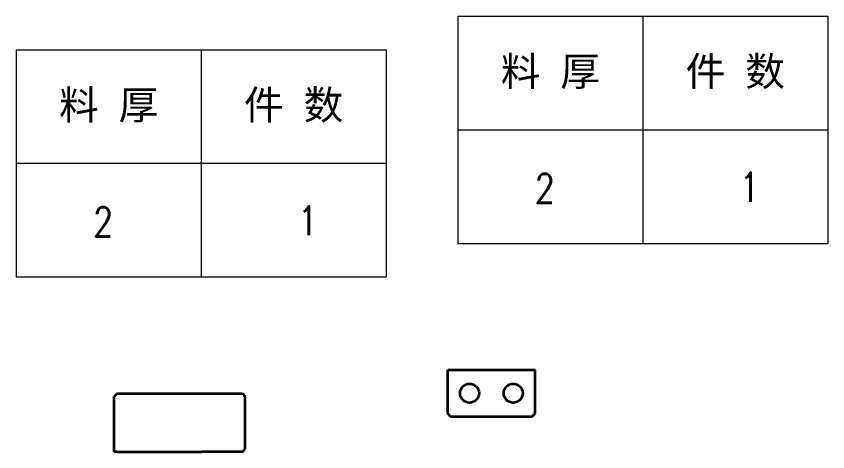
# Model space of a CAD drawing. Header units: millimetres. Extents: x 157477 to 225565, y -101889 to -80453.
# Drawn here: x 158127.5 to 158406.2, y -80602.1 to -80452.6 of the extents above; entities that cross this region are included whole.
import ezdxf
from ezdxf.enums import TextEntityAlignment as Align

# ---------------------------------------------------------------- set-up
doc = ezdxf.new("R2010")
doc.units = ezdxf.units.MM
doc.header["$LTSCALE"] = 0.5
doc.layers.add('标注线', color=3, linetype='Continuous', lineweight=18)
doc.layers.add('粗实线', color=7, linetype='Continuous', lineweight=35)
doc.styles.add('DIM', font='romans.shx', dxfattribs={"width": 0.8, "bigfont": 'bigfont.shx'})

# ---------------------------------------------------------------- blocks, each defined once
blk = doc.blocks.new('*T54')
at = {"color": 0, "linetype": 'ByBlock', "lineweight": -2, "transparency": 16777216}
for p, q in [((0, 0), (127, 0)), ((0, 0), (0, -78)), ((63.5, 0), (63.5, -78)), ((127, 0), (127, -78)), ((0, -39), (127, -39)), ((0, -78), (127, -78))]:
    blk.add_line(p, q, dxfattribs=at)
at = {"color": 0, "transparency": 16777216, "char_height": 10, "width": 60.5, "attachment_point": 5}
for s, insert in [('{\\fSimSun|b0|i0|c134|p2;料 厚}', (31.75, -19.5)), ('{\\fSimSun|b0|i0|c134|p2;件 数}', (95.25, -19.5))]:
    blk.add_mtext(s, dxfattribs=dict(at, insert=insert))
blk = doc.blocks.new('拆图参数')
blk.add_blockref('*T54', (-63.5, 78))
at = {"style": 'DIM', "width": 0.8}
blk.add_attdef('6', text='', height=10, dxfattribs=at).set_placement((-37.13, 18.91), align=Align.MIDDLE_LEFT)
blk.add_attdef('1', text='', height=10, dxfattribs=at).set_placement((36.65, 19.27), align=Align.MIDDLE_CENTER)

msp = doc.modelspace()

# ---------------------------------------------------------------- linework, layer by layer
at = {"layer": '粗实线', "lineweight": 35, "ltscale": 0.375}
for p, q in [((158275.655, -80589.041), (158275.655, -80574.041)), ((158305.655, -80589.041), (158305.655, -80574.041))]:
    msp.add_line(p, q, dxfattribs=at)
at = {"layer": '粗实线', "lineweight": 35}
for p, q in [((158275.655, -80574.041), (158305.655, -80574.041)), ((158162.159, -80582.148), (158205.159, -80582.148)), ((158276.655, -80590.041), (158304.655, -80590.041)), ((158162.159, -80602.148), (158190.159, -80602.148))]:
    msp.add_line(p, q, dxfattribs=at)
at = {"layer": '粗实线', "lineweight": 35, "ltscale": 0.035355}
for p, q in [((158162.159, -80582.148), (158161.159, -80583.148)), ((158205.159, -80582.148), (158206.159, -80583.148)), ((158276.655, -80590.041), (158275.655, -80589.041)), ((158304.655, -80590.041), (158305.655, -80589.041)), ((158205.159, -80602.148), (158206.159, -80601.148))]:
    msp.add_line(p, q, dxfattribs=at)
at = {"layer": '粗实线', "lineweight": 35, "ltscale": 0.425}
msp.add_line((158161.159, -80600.148), (158161.159, -80583.148), dxfattribs=at)
at = {"layer": '粗实线', "lineweight": 35, "ltscale": 0.45}
msp.add_line((158206.159, -80601.148), (158206.159, -80583.148), dxfattribs=at)
at = {"layer": '粗实线', "lineweight": 35, "ltscale": 0.05}
msp.add_line((158161.159, -80602.148), (158161.159, -80600.148), dxfattribs=at)
at = {"layer": '粗实线', "lineweight": 35, "ltscale": 0.025}
for p, q in [((158162.159, -80602.148), (158161.159, -80602.148)), ((158190.159, -80602.148), (158191.159, -80602.148))]:
    msp.add_line(p, q, dxfattribs=at)
at = {"layer": '粗实线', "lineweight": 35, "ltscale": 0.35}
msp.add_line((158205.159, -80602.148), (158191.159, -80602.148), dxfattribs=at)
at = {"layer": '粗实线', "lineweight": 35}
for centre in [(158283.155, -80582.041), (158298.155, -80582.041)]:
    msp.add_circle(centre, 3.25, dxfattribs=at)

# ---------------------------------------------------------------- block references
at = {"layer": '标注线'}
for p in [(158342.658, -80530.568), (158190.994, -80542.081)]:
    msp.add_blockref('拆图参数', p, dxfattribs=at).add_auto_attribs({'1': '1', '6': '2'})

doc.saveas('drawing.dxf')
